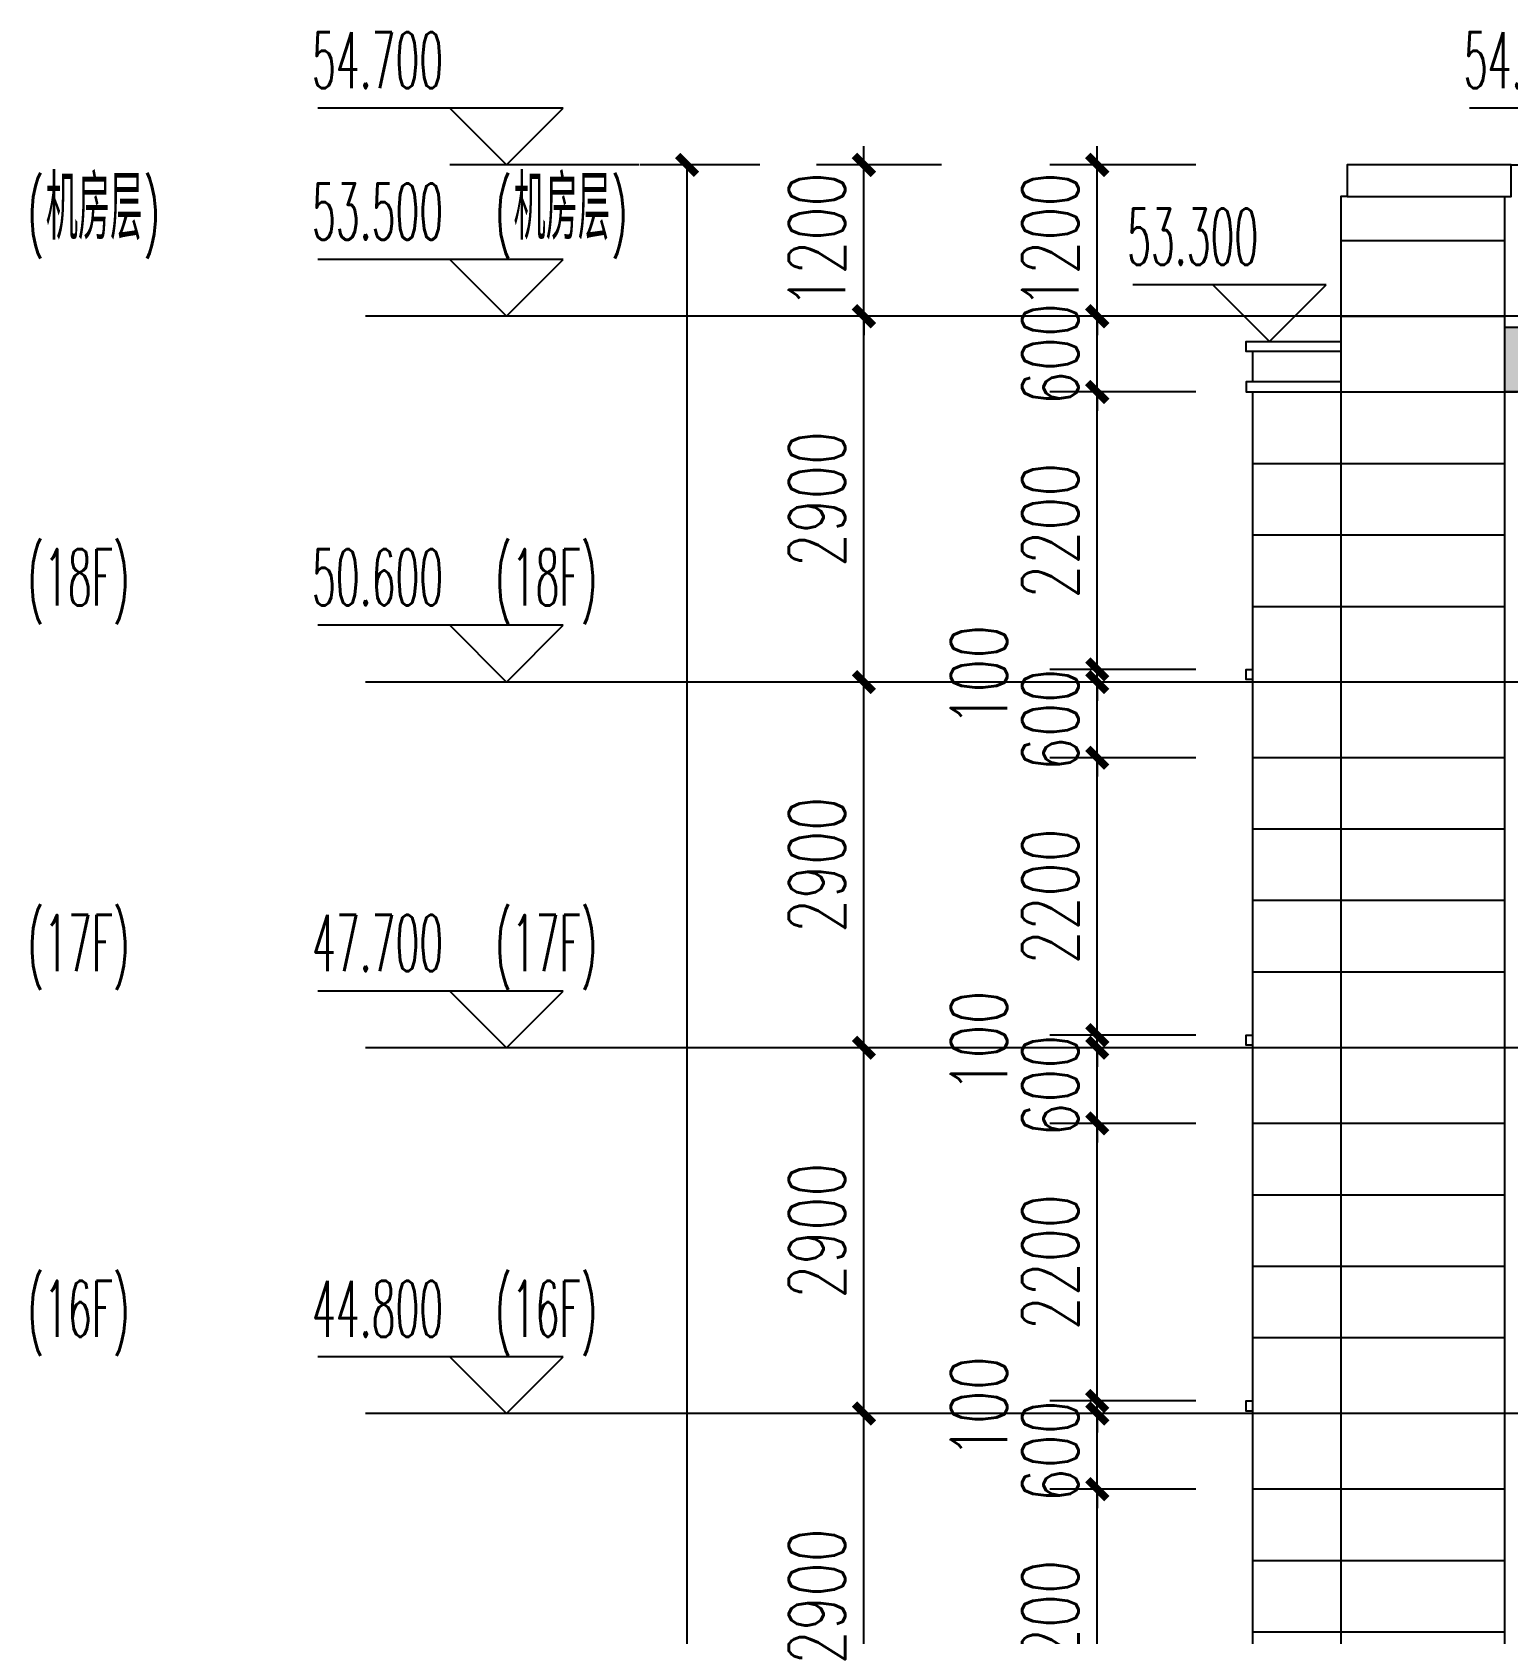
# Model space of a CAD drawing. Extents: x -59851 to 653804, y -249523 to 437614.
# Drawn here: x 573044 to 584746, y 407641 to 420342 of the extents above; entities that cross this region are included whole.
import ezdxf

# ---------------------------------------------------------------- set-up
doc = ezdxf.new("R2010")
doc.units = 0
doc.header["$LTSCALE"] = 1000
doc.header["$MEASUREMENT"] = 0
for name, color, linetype in [('A-材质分割线（横向）', 252, 'Continuous'), ('A-看线', 105, 'Continuous'), ('A-第三道尺寸线', 105, 'Continuous'), ('DIM_ELEV', 3, 'Continuous'), ('DOTE', 16, 'Continuous'), ('ELE-3', 35, 'Continuous'), ('PUB_DIM', 3, 'Continuous'), ('PUB_HATCH', 8, 'Continuous'), ('PUB_TEXT', 7, 'Continuous'), ('WALL', 2, 'Continuous')]:
    doc.layers.add(name, color=color, linetype=linetype)
doc.styles.add('_TCH_DIM', font='SIMPLEX.shx', dxfattribs={"width": 0.7, "bigfont": 'GBCBIG.shx'})
doc.styles.add('_TCH_DIM_T3', font='SIMPLEX.shx', dxfattribs={"width": 0.705882, "bigfont": 'GBCBIG.shx'})
doc.dimstyles.new('_TCH_ARCH&&150', dxfattribs={"dimtxt": 446.25, "dimasz": 150, "dimexe": 375, "dimexo": 450, "dimgap": 150, "dimtad": 1, "dimdec": 0, "dimzin": 0, "dimdsep": 46, "dimtxsty": '_TCH_DIM_T3', "dimblk": 'ARCHTICK', "dimcen": 0.09, "dimclrt": 7, "dimazin": 2, "dimtfac": 1, "dimtdec": 0, "dimtix": 1, "dimtmove": 2, "dimatfit": 3, "dimfxl": 0, "dimtolj": 1, "dimtzin": 0, "dimarcsym": 0})

# ---------------------------------------------------------------- blocks, each defined once
blk = doc.blocks.new('jfdsjkjh')
at = {"layer": 'A-材质分割线（横向）'}
for points in [[(362655, 358497), (360655, 358497)], [(362655, 357897), (360655, 357897)], [(362655, 357330), (360655, 357330)], [(362655, 356764), (360655, 356764)], [(362655, 356197), (360655, 356197)]]:
    blk.add_lwpolyline(points, dxfattribs=at)
at = {"layer": 'A-看线'}
blk.add_lwpolyline([(362655, 355597), (362655, 358497)], dxfattribs=at)
at = {"layer": 'ELE-3'}
for points in [[(360655, 358497), (360655, 355597)], [(361355, 358497), (361355, 355597)], [(360655, 355617), (360605, 355617), (360605, 355697), (360655, 355697)]]:
    blk.add_lwpolyline(points, dxfattribs=at)
blk = doc.blocks.new('_ArchTick')
at = {"color": 0, "linetype": 'ByBlock', "const_width": 0.4}
blk.add_lwpolyline([(-0.5, -0.5), (0.5, 0.5)], dxfattribs=at)
blk = doc.blocks.new('*D4823')
at = {"layer": 'Defpoints', "color": 0, "transparency": 16777216}
for p in [(578238, 419288), (579265, 419288), (579265, 364438)]:
    blk.add_point(p, dxfattribs=at)
at = {"layer": 'PUB_DIM', "color": 0, "lineweight": -2, "transparency": 16777216}
for p, q in [((578815, 419288), (577863, 419288)), ((578238, 364438), (578238, 419288)), ((578815, 364438), (577863, 364438))]:
    blk.add_line(p, q, dxfattribs=at)
at = {"layer": 'PUB_DIM', "color": 0, "lineweight": -2, "transparency": 16777216, "xscale": 150, "yscale": 150, "zscale": 150}
for p, rotation in [((578238, 419288), 90), ((578238, 364438), 270)]:
    blk.add_blockref('_ArchTick', p, dxfattribs=dict(at, rotation=rotation))
at = {"layer": 'PUB_DIM', "color": 7, "transparency": 16777216, "insert": (577865, 391863), "char_height": 446.2, "attachment_point": 5, "rotation": 90, "style": '_TCH_DIM_T3'}
blk.add_mtext('\\A1;54850', dxfattribs=at)
blk = doc.blocks.new('*D4824')
at = {"layer": 'Defpoints', "color": 0, "transparency": 16777216}
for p in [(579640, 419288), (580705, 419288), (580705, 418088)]:
    blk.add_point(p, dxfattribs=at)
at = {"layer": 'PUB_DIM', "color": 0, "lineweight": -2, "transparency": 16777216}
for p, q in [((579640, 419288), (579640, 419438)), ((580255, 419288), (579265, 419288)), ((579640, 418088), (579640, 419288)), ((580255, 418088), (579265, 418088)), ((579640, 418088), (579640, 417938))]:
    blk.add_line(p, q, dxfattribs=at)
at = {"layer": 'PUB_DIM', "color": 0, "lineweight": -2, "transparency": 16777216, "xscale": 150, "yscale": 150, "zscale": 150}
for p, rotation in [((579640, 419288), 270), ((579640, 418088), 90)]:
    blk.add_blockref('_ArchTick', p, dxfattribs=dict(at, rotation=rotation))
at = {"layer": 'PUB_DIM', "color": 7, "transparency": 16777216, "insert": (579267, 418688), "char_height": 446.2, "attachment_point": 5, "rotation": 90, "style": '_TCH_DIM_T3'}
blk.add_mtext('\\A1;1200', dxfattribs=at)
blk = doc.blocks.new('*D4825')
at = {"layer": 'Defpoints', "color": 0, "transparency": 16777216}
for p in [(579640, 418088), (580705, 418088), (580705, 415188)]:
    blk.add_point(p, dxfattribs=at)
at = {"layer": 'PUB_DIM', "color": 0, "lineweight": -2, "transparency": 16777216}
for p, q in [((580255, 418088), (579265, 418088)), ((579640, 415188), (579640, 418088)), ((580255, 415188), (579265, 415188))]:
    blk.add_line(p, q, dxfattribs=at)
at = {"layer": 'PUB_DIM', "color": 0, "lineweight": -2, "transparency": 16777216, "xscale": 150, "yscale": 150, "zscale": 150}
for p, rotation in [((579640, 418088), 90), ((579640, 415188), 270)]:
    blk.add_blockref('_ArchTick', p, dxfattribs=dict(at, rotation=rotation))
at = {"layer": 'PUB_DIM', "color": 7, "transparency": 16777216, "insert": (579267, 416638), "char_height": 446.2, "attachment_point": 5, "rotation": 90, "style": '_TCH_DIM_T3'}
blk.add_mtext('\\A1;2900', dxfattribs=at)
blk = doc.blocks.new('*D4826')
at = {"layer": 'Defpoints', "color": 0, "transparency": 16777216}
for p in [(579640, 415188), (580705, 415188), (580705, 412288)]:
    blk.add_point(p, dxfattribs=at)
at = {"layer": 'PUB_DIM', "color": 0, "lineweight": -2, "transparency": 16777216}
for p, q in [((580255, 415188), (579265, 415188)), ((579640, 412288), (579640, 415188)), ((580255, 412288), (579265, 412288))]:
    blk.add_line(p, q, dxfattribs=at)
at = {"layer": 'PUB_DIM', "color": 0, "lineweight": -2, "transparency": 16777216, "xscale": 150, "yscale": 150, "zscale": 150}
for p, rotation in [((579640, 415188), 90), ((579640, 412288), 270)]:
    blk.add_blockref('_ArchTick', p, dxfattribs=dict(at, rotation=rotation))
at = {"layer": 'PUB_DIM', "color": 7, "transparency": 16777216, "insert": (579267, 413738), "char_height": 446.2, "attachment_point": 5, "rotation": 90, "style": '_TCH_DIM_T3'}
blk.add_mtext('\\A1;2900', dxfattribs=at)
blk = doc.blocks.new('*D4827')
at = {"layer": 'Defpoints', "color": 0, "transparency": 16777216}
for p in [(579640, 412288), (580705, 412288), (580705, 409388)]:
    blk.add_point(p, dxfattribs=at)
at = {"layer": 'PUB_DIM', "color": 0, "lineweight": -2, "transparency": 16777216}
for p, q in [((580255, 412288), (579265, 412288)), ((579640, 409388), (579640, 412288)), ((580255, 409388), (579265, 409388))]:
    blk.add_line(p, q, dxfattribs=at)
at = {"layer": 'PUB_DIM', "color": 0, "lineweight": -2, "transparency": 16777216, "xscale": 150, "yscale": 150, "zscale": 150}
for p, rotation in [((579640, 412288), 90), ((579640, 409388), 270)]:
    blk.add_blockref('_ArchTick', p, dxfattribs=dict(at, rotation=rotation))
at = {"layer": 'PUB_DIM', "color": 7, "transparency": 16777216, "insert": (579267, 410838), "char_height": 446.2, "attachment_point": 5, "rotation": 90, "style": '_TCH_DIM_T3'}
blk.add_mtext('\\A1;2900', dxfattribs=at)
blk = doc.blocks.new('*D4828')
at = {"layer": 'Defpoints', "color": 0, "transparency": 16777216}
for p in [(579640, 409388), (580705, 409388), (580705, 406488)]:
    blk.add_point(p, dxfattribs=at)
at = {"layer": 'PUB_DIM', "color": 0, "lineweight": -2, "transparency": 16777216}
for p, q in [((580255, 409388), (579265, 409388)), ((579640, 406488), (579640, 409388)), ((580255, 406488), (579265, 406488))]:
    blk.add_line(p, q, dxfattribs=at)
at = {"layer": 'PUB_DIM', "color": 0, "lineweight": -2, "transparency": 16777216, "xscale": 150, "yscale": 150, "zscale": 150}
for p, rotation in [((579640, 409388), 90), ((579640, 406488), 270)]:
    blk.add_blockref('_ArchTick', p, dxfattribs=dict(at, rotation=rotation))
at = {"layer": 'PUB_DIM', "color": 7, "transparency": 16777216, "insert": (579267, 407938), "char_height": 446.2, "attachment_point": 5, "rotation": 90, "style": '_TCH_DIM_T3'}
blk.add_mtext('\\A1;2900', dxfattribs=at)
blk = doc.blocks.new('*D4889')
at = {"layer": 'A-第三道尺寸线', "color": 0, "lineweight": -2, "transparency": 16777216}
for p, q in [((582271, 408788), (581115, 408788)), ((581490, 406588), (581490, 408788)), ((582271, 406588), (581115, 406588))]:
    blk.add_line(p, q, dxfattribs=at)
at = {"layer": 'Defpoints', "color": 0, "transparency": 16777216}
for p in [(581490, 408788), (582721, 408788), (582721, 406588)]:
    blk.add_point(p, dxfattribs=at)
at = {"layer": 'A-第三道尺寸线', "color": 0, "lineweight": -2, "transparency": 16777216, "xscale": 150, "yscale": 150, "zscale": 150}
for p, rotation in [((581490, 408788), 90), ((581490, 406588), 270)]:
    blk.add_blockref('_ArchTick', p, dxfattribs=dict(at, rotation=rotation))
at = {"layer": 'A-第三道尺寸线', "color": 7, "transparency": 16777216, "insert": (581117, 407688), "char_height": 446.2, "attachment_point": 5, "rotation": 90, "style": '_TCH_DIM_T3'}
blk.add_mtext('\\A1;2200', dxfattribs=at)
blk = doc.blocks.new('*D4890')
at = {"layer": 'A-第三道尺寸线', "color": 0, "lineweight": -2, "transparency": 16777216}
for p, q in [((581490, 409388), (581490, 409538)), ((582271, 409388), (581115, 409388)), ((581490, 408788), (581490, 409388)), ((582271, 408788), (581115, 408788)), ((581490, 408788), (581490, 408638))]:
    blk.add_line(p, q, dxfattribs=at)
at = {"layer": 'Defpoints', "color": 0, "transparency": 16777216}
for p in [(581490, 409388), (582721, 409388), (582721, 408788)]:
    blk.add_point(p, dxfattribs=at)
at = {"layer": 'A-第三道尺寸线', "color": 0, "lineweight": -2, "transparency": 16777216, "xscale": 150, "yscale": 150, "zscale": 150}
for p, rotation in [((581490, 409388), 270), ((581490, 408788), 90)]:
    blk.add_blockref('_ArchTick', p, dxfattribs=dict(at, rotation=rotation))
at = {"layer": 'A-第三道尺寸线', "color": 7, "transparency": 16777216, "insert": (581117, 409088), "char_height": 446.2, "attachment_point": 5, "rotation": 90, "style": '_TCH_DIM_T3'}
blk.add_mtext('\\A1;600', dxfattribs=at)
blk = doc.blocks.new('*D4891')
at = {"layer": 'A-第三道尺寸线', "color": 0, "lineweight": -2, "transparency": 16777216}
for p, q in [((581490, 409488), (581490, 409638)), ((582271, 409488), (581115, 409488)), ((581490, 409388), (581490, 409488)), ((582271, 409388), (581115, 409388)), ((581490, 409388), (581490, 409238))]:
    blk.add_line(p, q, dxfattribs=at)
at = {"layer": 'Defpoints', "color": 0, "transparency": 16777216}
for p in [(581490, 409488), (582721, 409488), (582721, 409388)]:
    blk.add_point(p, dxfattribs=at)
at = {"layer": 'A-第三道尺寸线', "color": 0, "lineweight": -2, "transparency": 16777216, "xscale": 150, "yscale": 150, "zscale": 150}
for p, rotation in [((581490, 409488), 270), ((581490, 409388), 90)]:
    blk.add_blockref('_ArchTick', p, dxfattribs=dict(at, rotation=rotation))
at = {"layer": 'A-第三道尺寸线', "color": 7, "transparency": 16777216, "insert": (580552, 409438), "char_height": 446.2, "attachment_point": 5, "rotation": 90, "style": '_TCH_DIM_T3'}
blk.add_mtext('\\A1;100', dxfattribs=at)
blk = doc.blocks.new('*D4892')
at = {"layer": 'A-第三道尺寸线', "color": 0, "lineweight": -2, "transparency": 16777216}
for p, q in [((582271, 411688), (581115, 411688)), ((581490, 409488), (581490, 411688)), ((582271, 409488), (581115, 409488))]:
    blk.add_line(p, q, dxfattribs=at)
at = {"layer": 'Defpoints', "color": 0, "transparency": 16777216}
for p in [(581490, 411688), (582721, 411688), (582721, 409488)]:
    blk.add_point(p, dxfattribs=at)
at = {"layer": 'A-第三道尺寸线', "color": 0, "lineweight": -2, "transparency": 16777216, "xscale": 150, "yscale": 150, "zscale": 150}
for p, rotation in [((581490, 411688), 90), ((581490, 409488), 270)]:
    blk.add_blockref('_ArchTick', p, dxfattribs=dict(at, rotation=rotation))
at = {"layer": 'A-第三道尺寸线', "color": 7, "transparency": 16777216, "insert": (581117, 410588), "char_height": 446.2, "attachment_point": 5, "rotation": 90, "style": '_TCH_DIM_T3'}
blk.add_mtext('\\A1;2200', dxfattribs=at)
blk = doc.blocks.new('*D4893')
at = {"layer": 'A-第三道尺寸线', "color": 0, "lineweight": -2, "transparency": 16777216}
for p, q in [((581490, 412288), (581490, 412438)), ((582271, 412288), (581115, 412288)), ((581490, 411688), (581490, 412288)), ((582271, 411688), (581115, 411688)), ((581490, 411688), (581490, 411538))]:
    blk.add_line(p, q, dxfattribs=at)
at = {"layer": 'Defpoints', "color": 0, "transparency": 16777216}
for p in [(581490, 412288), (582721, 412288), (582721, 411688)]:
    blk.add_point(p, dxfattribs=at)
at = {"layer": 'A-第三道尺寸线', "color": 0, "lineweight": -2, "transparency": 16777216, "xscale": 150, "yscale": 150, "zscale": 150}
for p, rotation in [((581490, 412288), 270), ((581490, 411688), 90)]:
    blk.add_blockref('_ArchTick', p, dxfattribs=dict(at, rotation=rotation))
at = {"layer": 'A-第三道尺寸线', "color": 7, "transparency": 16777216, "insert": (581117, 411988), "char_height": 446.2, "attachment_point": 5, "rotation": 90, "style": '_TCH_DIM_T3'}
blk.add_mtext('\\A1;600', dxfattribs=at)
blk = doc.blocks.new('*D4894')
at = {"layer": 'A-第三道尺寸线', "color": 0, "lineweight": -2, "transparency": 16777216}
for p, q in [((581490, 412388), (581490, 412538)), ((582271, 412388), (581115, 412388)), ((582271, 412288), (581115, 412288)), ((581490, 412288), (581490, 412388)), ((581490, 412288), (581490, 412138))]:
    blk.add_line(p, q, dxfattribs=at)
at = {"layer": 'Defpoints', "color": 0, "transparency": 16777216}
for p in [(581490, 412388), (582721, 412388), (582721, 412288)]:
    blk.add_point(p, dxfattribs=at)
at = {"layer": 'A-第三道尺寸线', "color": 0, "lineweight": -2, "transparency": 16777216, "xscale": 150, "yscale": 150, "zscale": 150}
for p, rotation in [((581490, 412388), 270), ((581490, 412288), 90)]:
    blk.add_blockref('_ArchTick', p, dxfattribs=dict(at, rotation=rotation))
at = {"layer": 'A-第三道尺寸线', "color": 7, "transparency": 16777216, "insert": (580552, 412338), "char_height": 446.2, "attachment_point": 5, "rotation": 90, "style": '_TCH_DIM_T3'}
blk.add_mtext('\\A1;100', dxfattribs=at)
blk = doc.blocks.new('*D4895')
at = {"layer": 'A-第三道尺寸线', "color": 0, "lineweight": -2, "transparency": 16777216}
for p, q in [((582271, 414588), (581115, 414588)), ((581490, 412388), (581490, 414588)), ((582271, 412388), (581115, 412388))]:
    blk.add_line(p, q, dxfattribs=at)
at = {"layer": 'Defpoints', "color": 0, "transparency": 16777216}
for p in [(581490, 414588), (582721, 414588), (582721, 412388)]:
    blk.add_point(p, dxfattribs=at)
at = {"layer": 'A-第三道尺寸线', "color": 0, "lineweight": -2, "transparency": 16777216, "xscale": 150, "yscale": 150, "zscale": 150}
for p, rotation in [((581490, 414588), 90), ((581490, 412388), 270)]:
    blk.add_blockref('_ArchTick', p, dxfattribs=dict(at, rotation=rotation))
at = {"layer": 'A-第三道尺寸线', "color": 7, "transparency": 16777216, "insert": (581117, 413488), "char_height": 446.2, "attachment_point": 5, "rotation": 90, "style": '_TCH_DIM_T3'}
blk.add_mtext('\\A1;2200', dxfattribs=at)
blk = doc.blocks.new('*D4896')
at = {"layer": 'A-第三道尺寸线', "color": 0, "lineweight": -2, "transparency": 16777216}
for p, q in [((581490, 415188), (581490, 415338)), ((582271, 415188), (581115, 415188)), ((581490, 414588), (581490, 415188)), ((582271, 414588), (581115, 414588)), ((581490, 414588), (581490, 414438))]:
    blk.add_line(p, q, dxfattribs=at)
at = {"layer": 'Defpoints', "color": 0, "transparency": 16777216}
for p in [(581490, 415188), (582721, 415188), (582721, 414588)]:
    blk.add_point(p, dxfattribs=at)
at = {"layer": 'A-第三道尺寸线', "color": 0, "lineweight": -2, "transparency": 16777216, "xscale": 150, "yscale": 150, "zscale": 150}
for p, rotation in [((581490, 415188), 270), ((581490, 414588), 90)]:
    blk.add_blockref('_ArchTick', p, dxfattribs=dict(at, rotation=rotation))
at = {"layer": 'A-第三道尺寸线', "color": 7, "transparency": 16777216, "insert": (581117, 414888), "char_height": 446.2, "attachment_point": 5, "rotation": 90, "style": '_TCH_DIM_T3'}
blk.add_mtext('\\A1;600', dxfattribs=at)
blk = doc.blocks.new('*D4897')
at = {"layer": 'A-第三道尺寸线', "color": 0, "lineweight": -2, "transparency": 16777216}
for p, q in [((581490, 415288), (581490, 415438)), ((582271, 415288), (581115, 415288)), ((581490, 415188), (581490, 415288)), ((582271, 415188), (581115, 415188)), ((581490, 415188), (581490, 415038))]:
    blk.add_line(p, q, dxfattribs=at)
at = {"layer": 'Defpoints', "color": 0, "transparency": 16777216}
for p in [(581490, 415288), (582721, 415288), (582721, 415188)]:
    blk.add_point(p, dxfattribs=at)
at = {"layer": 'A-第三道尺寸线', "color": 0, "lineweight": -2, "transparency": 16777216, "xscale": 150, "yscale": 150, "zscale": 150}
for p, rotation in [((581490, 415288), 270), ((581490, 415188), 90)]:
    blk.add_blockref('_ArchTick', p, dxfattribs=dict(at, rotation=rotation))
at = {"layer": 'A-第三道尺寸线', "color": 7, "transparency": 16777216, "insert": (580552, 415238), "char_height": 446.2, "attachment_point": 5, "rotation": 90, "style": '_TCH_DIM_T3'}
blk.add_mtext('\\A1;100', dxfattribs=at)
blk = doc.blocks.new('*D4898')
at = {"layer": 'A-第三道尺寸线', "color": 0, "lineweight": -2, "transparency": 16777216}
for p, q in [((582271, 417488), (581115, 417488)), ((581490, 415288), (581490, 417488)), ((582271, 415288), (581115, 415288))]:
    blk.add_line(p, q, dxfattribs=at)
at = {"layer": 'Defpoints', "color": 0, "transparency": 16777216}
for p in [(581490, 417488), (582721, 417488), (582721, 415288)]:
    blk.add_point(p, dxfattribs=at)
at = {"layer": 'A-第三道尺寸线', "color": 0, "lineweight": -2, "transparency": 16777216, "xscale": 150, "yscale": 150, "zscale": 150}
for p, rotation in [((581490, 417488), 90), ((581490, 415288), 270)]:
    blk.add_blockref('_ArchTick', p, dxfattribs=dict(at, rotation=rotation))
at = {"layer": 'A-第三道尺寸线', "color": 7, "transparency": 16777216, "insert": (581117, 416388), "char_height": 446.2, "attachment_point": 5, "rotation": 90, "style": '_TCH_DIM_T3'}
blk.add_mtext('\\A1;2200', dxfattribs=at)
blk = doc.blocks.new('*D4899')
at = {"layer": 'A-第三道尺寸线', "color": 0, "lineweight": -2, "transparency": 16777216}
for p, q in [((581490, 418088), (581490, 418238)), ((582271, 418088), (581115, 418088)), ((581490, 417488), (581490, 418088)), ((582271, 417488), (581115, 417488)), ((581490, 417488), (581490, 417338))]:
    blk.add_line(p, q, dxfattribs=at)
at = {"layer": 'Defpoints', "color": 0, "transparency": 16777216}
for p in [(581490, 418088), (582721, 418088), (582721, 417488)]:
    blk.add_point(p, dxfattribs=at)
at = {"layer": 'A-第三道尺寸线', "color": 0, "lineweight": -2, "transparency": 16777216, "xscale": 150, "yscale": 150, "zscale": 150}
for p, rotation in [((581490, 418088), 270), ((581490, 417488), 90)]:
    blk.add_blockref('_ArchTick', p, dxfattribs=dict(at, rotation=rotation))
at = {"layer": 'A-第三道尺寸线', "color": 7, "transparency": 16777216, "insert": (581117, 417788), "char_height": 446.2, "attachment_point": 5, "rotation": 90, "style": '_TCH_DIM_T3'}
blk.add_mtext('\\A1;600', dxfattribs=at)
blk = doc.blocks.new('*D4900')
at = {"layer": 'A-第三道尺寸线', "color": 0, "lineweight": -2, "transparency": 16777216}
for p, q in [((581490, 419288), (581490, 419438)), ((582271, 419288), (581115, 419288)), ((581490, 418088), (581490, 419288)), ((582271, 418088), (581115, 418088)), ((581490, 418088), (581490, 417938))]:
    blk.add_line(p, q, dxfattribs=at)
at = {"layer": 'Defpoints', "color": 0, "transparency": 16777216}
for p in [(581490, 419288), (582721, 419288), (582721, 418088)]:
    blk.add_point(p, dxfattribs=at)
at = {"layer": 'A-第三道尺寸线', "color": 0, "lineweight": -2, "transparency": 16777216, "xscale": 150, "yscale": 150, "zscale": 150}
for p, rotation in [((581490, 419288), 270), ((581490, 418088), 90)]:
    blk.add_blockref('_ArchTick', p, dxfattribs=dict(at, rotation=rotation))
at = {"layer": 'A-第三道尺寸线', "color": 7, "transparency": 16777216, "insert": (581117, 418688), "char_height": 446.2, "attachment_point": 5, "rotation": 90, "style": '_TCH_DIM_T3'}
blk.add_mtext('\\A1;1200', dxfattribs=at)

msp = doc.modelspace()

# ---------------------------------------------------------------- hatches: boundary and pattern name
at = {"layer": 'PUB_HATCH'}
h = msp.add_hatch(color=256, dxfattribs=at)
h.dxf.hatch_style = 1
h.paths.add_polyline_path([(585021.2, 417877.8), (586421.2, 417877.8), (586421.2, 417587.8), (586521.2, 417587.8), (586521.2, 417997.8), (584721.2, 417997.8), (584721.2, 417487.8), (584821.2, 417487.8), (585021.2, 417487.8)])
h.paths.add_polyline_path([(590721.2, 417997.8), (586521.2, 417997.8), (586521.2, 417587.8), (586621.2, 417587.8), (586621.2, 417877.8), (590621.2, 417877.8), (590621.2, 417587.8), (590721.2, 417587.8)])
h.paths.add_polyline_path([(592921.2, 417997.8), (590721.2, 417997.8), (590721.2, 417587.8), (590821.2, 417587.8), (590821.2, 417877.8), (592721.2, 417877.8), (592721.2, 417587.8), (592921.2, 417587.8)])

# ---------------------------------------------------------------- linework, layer by layer
at = {"layer": 'A-材质分割线（横向）'}
for points in [[(583421.2, 418687.8), (584721.2, 418687.8)], [(583421.2, 418087.8), (584721.2, 418087.8)], [(583421.2, 417487.8), (584821.2, 417487.8)], [(582721.2, 416921.1), (584721.2, 416921.1)], [(582721.2, 416354.5), (584721.2, 416354.5)], [(582721.2, 415787.8), (584721.2, 415787.8)]]:
    msp.add_lwpolyline(points, dxfattribs=at)
at = {"layer": 'A-看线'}
msp.add_lwpolyline([(584721.2, 415187.8), (584721.2, 417487.8)], dxfattribs=at)
at = {"layer": 'DIM_ELEV'}
for p, q in [((577256.6, 419737.8), (575309.3, 419737.8)), ((576806.6, 419287.8), (576356.6, 419737.8)), ((576806.6, 419287.8), (577256.6, 419737.8)), ((586388, 419737.8), (584440.7, 419737.8)), ((577856.6, 419287.8), (576356.6, 419287.8)), ((577256.6, 418537.8), (575309.3, 418537.8)), ((576806.6, 418087.8), (576356.6, 418537.8)), ((576806.6, 418087.8), (577256.6, 418537.8)), ((583306.2, 418337.8), (581772, 418337.8)), ((582856.2, 417887.8), (582406.2, 418337.8)), ((582856.2, 417887.8), (583306.2, 418337.8)), ((577856.6, 418087.8), (576356.6, 418087.8)), ((577256.6, 415637.8), (575309.3, 415637.8)), ((576806.6, 415187.8), (576356.6, 415637.8)), ((576806.6, 415187.8), (577256.6, 415637.8)), ((577856.6, 415187.8), (576356.6, 415187.8)), ((577256.6, 412737.8), (575309.3, 412737.8)), ((576806.6, 412287.8), (576356.6, 412737.8)), ((576806.6, 412287.8), (577256.6, 412737.8)), ((577856.6, 412287.8), (576356.6, 412287.8)), ((577256.6, 409837.8), (575309.3, 409837.8)), ((576806.6, 409387.8), (576356.6, 409837.8)), ((576806.6, 409387.8), (577256.6, 409837.8)), ((577856.6, 409387.8), (576356.6, 409387.8))]:
    msp.add_line(p, q, dxfattribs=at)
at = {"layer": 'DOTE'}
for p, q in [((636551.5, 418087.8), (575689.5, 418087.8)), ((636551.5, 415187.8), (575689.5, 415187.8)), ((636551.5, 412287.8), (575689.5, 412287.8)), ((636551.5, 409387.8), (575689.5, 409387.8))]:
    msp.add_line(p, q, dxfattribs=at)
at = {"layer": 'ELE-3'}
for points in [[(584771.2, 419287.8), (583471.2, 419287.8), (583471.2, 419037.8), (583421.2, 419037.8), (583421.2, 418087.8)], [(583471.2, 419037.8), (584721.2, 419037.8)], [(583421.2, 418087.8), (583421.2, 415187.8)], [(583421.2, 417807.8), (582671.2, 417807.8), (582671.2, 417887.8), (583421.2, 417887.8)], [(582721.2, 417807.8), (582721.2, 417567.8)], [(583421.2, 417567.8), (582671.2, 417567.8), (582671.2, 417487.8), (583421.2, 417487.8)], [(582721.2, 417487.8), (582721.2, 415187.8)], [(582721.2, 415207.8), (582671.2, 415207.8), (582671.2, 415287.8), (582721.2, 415287.8)]]:
    msp.add_lwpolyline(points, dxfattribs=at)
at = {"layer": 'WALL'}
for points in [[(590621.2, 417877.8), (586621.2, 417877.8), (586621.2, 417587.8), (586421.2, 417587.8), (586421.2, 417877.8), (585021.2, 417877.8), (585021.2, 417487.8), (584721.2, 417487.8), (584721.2, 419037.8), (584771.2, 419037.8), (584771.2, 419287.8), (584921.2, 419287.8), (584921.2, 417997.8)], [(592921.2, 417997.8), (584721.2, 417997.8)]]:
    msp.add_lwpolyline(points, dxfattribs=at)

# ---------------------------------------------------------------- block references
for p in [(222066, 56690.8), (222066, 53790.8), (222066, 50890.8)]:
    msp.add_blockref('jfdsjkjh', p)

# ---------------------------------------------------------------- texts
at = {"layer": 'PUB_TEXT', "style": '_TCH_DIM'}
for s, height, width, p in [('54.700', 446.25, 0.494118, (575264.3, 419895.3)), ('54.700', 446.25, 0.494118, (584395.7, 419895.3)), ('(', 446.2, 0.494118, (573006.6, 418695.3)), ('机房层', 506.38, 0.7, (573153.6, 418695.3)), (')', 446.2, 0.494118, (573927.7, 418695.3)), ('53.500', 446.25, 0.494118, (575264.3, 418695.3)), ('(', 446.2, 0.494118, (576715.1, 418695.3)), ('机房层', 506.38, 0.7, (576862.1, 418695.3)), (')', 446.2, 0.494118, (577636.2, 418695.3)), ('53.300', 446.25, 0.494118, (581727, 418495.3)), ('(18F)', 446.25, 0.494118, (573006.6, 415795.3)), ('50.600', 446.25, 0.494118, (575264.3, 415795.3)), ('(18F)', 446.25, 0.494118, (576715.1, 415795.3)), ('(17F)', 446.25, 0.494118, (573006.6, 412895.3)), ('(17F)', 446.25, 0.494118, (576715.1, 412895.3)), ('47.700', 446.25, 0.494118, (575264.3, 412895.3)), ('(16F)', 446.25, 0.494118, (573006.6, 409995.3)), ('(16F)', 446.25, 0.494118, (576715.1, 409995.3)), ('44.800', 446.25, 0.494118, (575264.3, 409995.3))]:
    msp.add_text(s, height=height, dxfattribs=dict(at, width=width)).set_placement(p)

# ---------------------------------------------------------------- dimensions: what is measured, and where the dimension line sits
at = {"layer": 'A-第三道尺寸线'}
for p1, p2, picture, middle in [((582721.2, 418087.8), (582721.2, 419287.8), '*D4900', (581116.8, 418687.8)), ((582721.2, 417487.8), (582721.2, 418087.8), '*D4899', (581116.8, 417787.8)), ((582721.2, 415287.8), (582721.2, 417487.8), '*D4898', (581116.8, 416387.8)), ((582721.2, 414587.8), (582721.2, 415187.8), '*D4896', (581116.8, 414887.8)), ((582721.2, 412387.8), (582721.2, 414587.8), '*D4895', (581116.8, 413487.8)), ((582721.2, 411687.8), (582721.2, 412287.8), '*D4893', (581116.8, 411987.8)), ((582721.2, 409487.8), (582721.2, 411687.8), '*D4892', (581116.8, 410587.8)), ((582721.2, 408787.8), (582721.2, 409387.8), '*D4890', (581116.8, 409087.8)), ((582721.2, 406587.8), (582721.2, 408787.8), '*D4889', (581116.8, 407687.8))]:
    dim = msp.add_aligned_dim(p1=p1, p2=p2, distance=1231.3, dimstyle='_TCH_ARCH&&150', dxfattribs=at)
    dim.commit()
    dim.dimension.update_dxf_attribs({"geometry": picture, "text_midpoint": middle})
for base, p1, p2, picture, middle in [((581490, 415287.8), (582721.2, 415187.8), (582721.2, 415287.8), '*D4897', (580552.5, 415237.8)), ((581490, 412387.8), (582721.2, 412287.8), (582721.2, 412387.8), '*D4894', (580552.5, 412337.8)), ((581490, 409487.8), (582721.2, 409387.8), (582721.2, 409487.8), '*D4891', (580552.5, 409437.8))]:
    dim = msp.add_linear_dim(base=base, p1=p1, p2=p2, angle=90, dimstyle='_TCH_ARCH&&150', dxfattribs=at)
    dim.commit()
    dim.dimension.update_dxf_attribs({"geometry": picture, "text_midpoint": middle, "dimtype": 161})
at = {"layer": 'PUB_DIM'}
for p1, p2, distance, picture, middle in [((580705, 418087.8), (580705, 419287.8), 1064.5, '*D4824', (579267.3, 418687.8)), ((579265.5, 364437.8), (579265.5, 419287.8), 1027, '*D4823', (577865.3, 391862.8)), ((580705, 415187.8), (580705, 418087.8), 1064.5, '*D4825', (579267.3, 416637.8)), ((580705, 412287.8), (580705, 415187.8), 1064.5, '*D4826', (579267.3, 413737.8)), ((580705, 409387.8), (580705, 412287.8), 1064.5, '*D4827', (579267.3, 410837.8)), ((580705, 406487.8), (580705, 409387.8), 1064.5, '*D4828', (579267.3, 407937.8))]:
    dim = msp.add_aligned_dim(p1=p1, p2=p2, distance=distance, dimstyle='_TCH_ARCH&&150', dxfattribs=at)
    dim.commit()
    dim.dimension.update_dxf_attribs({"geometry": picture, "text_midpoint": middle})

doc.saveas('drawing.dxf')
